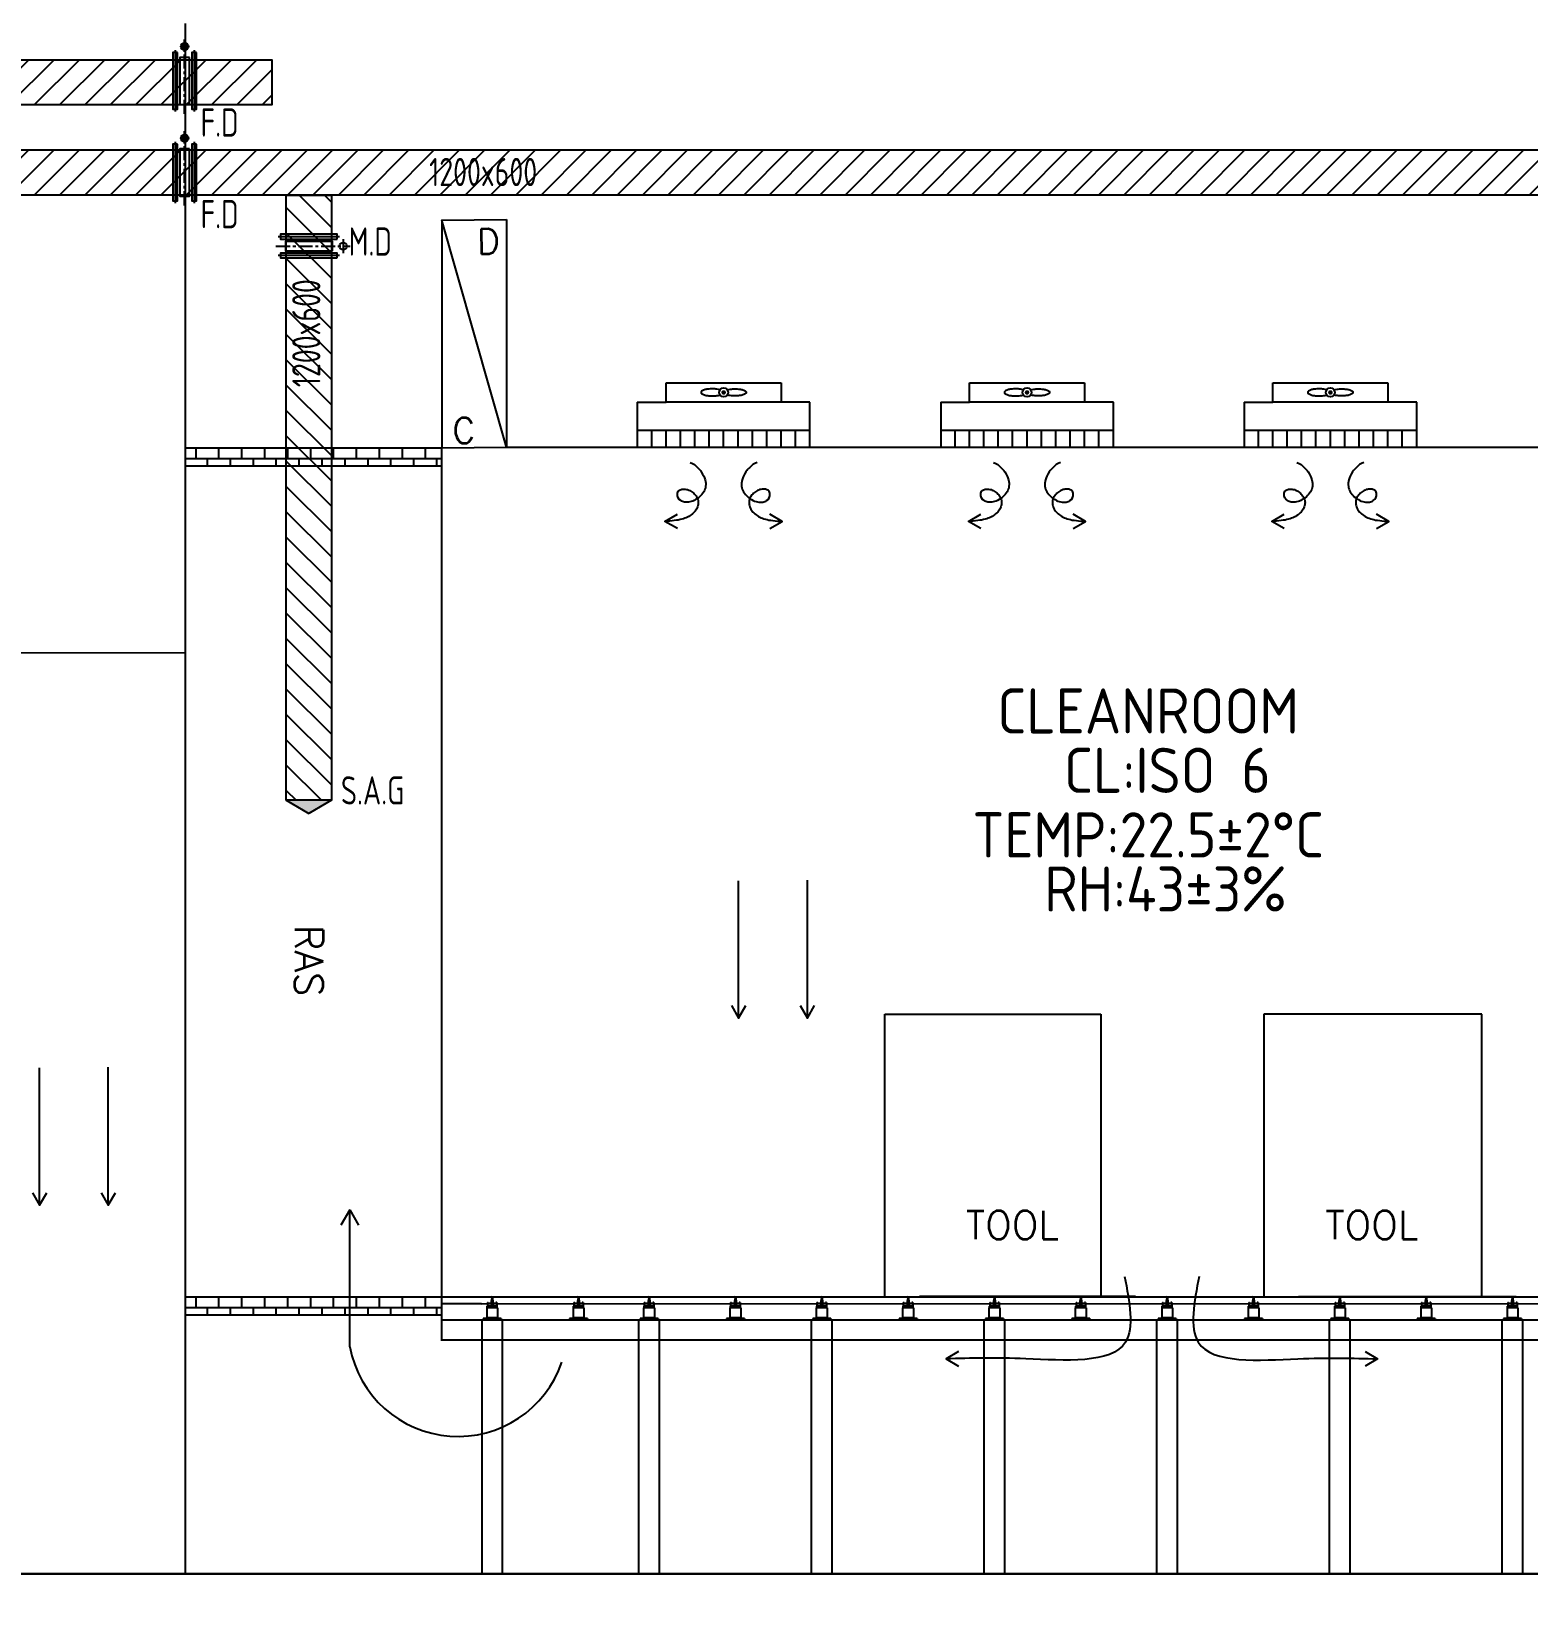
# Model space of a CAD drawing. Header units: millimetres. Extents: x 108 to 3316, y 96 to 2090.
# Drawn here: x 1094.9 to 1227.5, y 315.7 to 455.2 of the extents above; entities that cross this region are included whole.
import ezdxf
from ezdxf.enums import TextEntityAlignment as Align

# ---------------------------------------------------------------- set-up
doc = ezdxf.new("R2010")
doc.units = ezdxf.units.MM
doc.linetypes.add('CENTER', pattern=[2, 1.25, -0.25, 0.25, -0.25])
for name, color, linetype in [('A-DETL-01', 1, 'Continuous'), ('M-CEQPM-MAU', 22, 'Continuous'), ('M-CMDUCT-LINE', 15, 'Continuous'), ('M-EQPM-TXT', 4, 'Continuous'), ('M-FM-LINE3', 3, 'Continuous'), ('M-HVAC-CMDUCT', 150, 'Continuous'), ('U-EX-TXT', 4, 'Continuous')]:
    doc.layers.add(name, color=color, linetype=linetype)
doc.styles.add('AA-TXT', font='isocp.shx', dxfattribs={"bigfont": 'chineset.shx'})
doc.styles.add('STDTEXT', font='simplex.shx', dxfattribs={"bigfont": 'china.shx'})

msp = doc.modelspace()

# ---------------------------------------------------------------- hatches: boundary and pattern name
at = {"layer": 'M-CEQPM-MAU'}
h = msp.add_hatch(dxfattribs=at)
h.set_pattern_fill('AR-B88', color=252, scale=0.01)
h.set_pattern_definition([(360, (-39781.4396, -84327.1635), (1e-15, 2.032), []), (90, (-39781.4396, -84327.1635), (-1.016, 2.032), [2.032, -2.032])])
h.paths.add_polyline_path([(1131.29, 418.35), (1108.54, 418.35), (1108.54, 416.75), (1131.29, 416.75)])
h = msp.add_hatch(dxfattribs=at)
h.set_pattern_fill('AR-B88', color=252, scale=0.01)
h.set_pattern_definition([(360, (-39781.4396, -84402.3913), (1e-15, 2.032), []), (90, (-39781.4396, -84402.3913), (-1.016, 2.032), [2.032, -2.032])])
h.paths.add_polyline_path([(1131.29, 343.12), (1108.54, 343.12), (1108.54, 341.52), (1131.29, 341.52)])
at = {"layer": 'M-CMDUCT-LINE'}
h = msp.add_hatch(dxfattribs=at)
h.set_pattern_fill('ANSI31', color=256, scale=0.5, style=0)
h.set_pattern_definition([(45, (1845.444, 276.274), (-1.122532, 1.122532), [])])
h.paths.add_polyline_path([(954.05, 452.73), (1116.24, 452.73), (1116.24, 448.73), (954.05, 448.73)])
h = msp.add_hatch(dxfattribs=at)
h.set_pattern_fill('ANSI31', color=256, scale=0.5, style=0)
h.set_pattern_definition([(45, (1845.444, 268.2837), (-1.122532, 1.122532), [])])
h.paths.add_polyline_path([(954.05, 444.74), (1278.43, 444.74), (1278.43, 440.74), (954.05, 440.74)])
h = msp.add_hatch(dxfattribs=at)
h.set_pattern_fill('ANSI31', color=256, scale=0.5, angle=-90, style=0)
h.set_pattern_definition([(315, (945.0578, -411.677), (1.122532, 1.122532), [])])
h.paths.add_polyline_path([(1121.51, 440.74), (1121.51, 387.11), (1117.51, 387.11), (1117.51, 440.74)])
at = {"layer": 'M-FM-LINE3', "linetype": 'Continuous'}
h = msp.add_hatch(color=256, dxfattribs=at)
edge = h.paths.add_edge_path()
edge.add_arc((1108.5, 453.9), 0.333, 0, 360)
h = msp.add_hatch(color=256, dxfattribs=at)
edge = h.paths.add_edge_path()
edge.add_arc((1108.5, 445.78), 0.333, 0, 360)
at = {"layer": 'M-HVAC-CMDUCT'}
msp.add_hatch(color=256, dxfattribs=at).paths.add_polyline_path([(1121.51, 387.11), (1117.51, 387.11), (1119.51, 385.95)])

# ---------------------------------------------------------------- linework, layer by layer
at = {"color": 252}
for points in [[(1108.54, 418.35), (1131.29, 418.35)], [(1108.54, 416.75), (1131.29, 416.75)], [(1108.54, 343.12), (1131.29, 343.12)], [(1108.54, 341.52), (1131.29, 341.52)]]:
    msp.add_lwpolyline(points, dxfattribs=at)
at = {"layer": 'A-DETL-01', "color": 252, "linetype": 'Continuous'}
msp.add_line((1108.54, 455.94), (1108.54, 318.58), dxfattribs=at)
at = {"layer": 'A-DETL-01', "color": 252}
msp.add_lwpolyline([(995.18, 318.58), (1283.14, 318.58), (1283.14, 112.18), (995.18, 112.18)], close=True, dxfattribs=at)
at = {"layer": 'M-CEQPM-MAU', "color": 252}
for p, q in [((1131.29, 438.52), (1131.29, 418.35)), ((1131.29, 418.35), (1137.03, 418.4)), ((1170.55, 343.16), (1170.55, 368.16)), ((1170.55, 368.16), (1189.69, 368.16)), ((1189.69, 368.16), (1189.69, 343.16)), ((1223.43, 368.16), (1204.12, 368.16)), ((1204.12, 368.16), (1204.12, 343.16)), ((1223.43, 343.16), (1223.43, 368.16)), ((1192.75, 343.16), (1173.61, 343.16)), ((1207.18, 343.16), (1226.49, 343.16))]:
    msp.add_line(p, q, dxfattribs=at)
at = {"layer": 'M-CEQPM-MAU', "color": 252, "ltscale": 0.1}
for p, q in [((1151.16, 422.4), (1151.16, 424.1)), ((1151.16, 424.1), (1161.36, 424.1)), ((1161.36, 424.1), (1161.36, 422.4)), ((1178.04, 422.4), (1178.04, 424.1)), ((1178.04, 424.1), (1188.24, 424.1)), ((1188.24, 424.1), (1188.24, 422.4)), ((1204.92, 422.4), (1204.92, 424.1)), ((1204.92, 424.1), (1215.12, 424.1)), ((1215.12, 424.1), (1215.12, 422.4)), ((1148.61, 422.4), (1151.16, 422.4)), ((1148.61, 422.4), (1148.61, 418.4)), ((1161.36, 422.4), (1151.16, 422.4)), ((1163.91, 422.4), (1161.36, 422.4)), ((1163.91, 418.4), (1163.91, 422.4)), ((1175.49, 422.4), (1178.04, 422.4)), ((1175.49, 422.4), (1175.49, 418.4)), ((1188.24, 422.4), (1178.04, 422.4)), ((1190.79, 422.4), (1188.24, 422.4)), ((1190.79, 418.4), (1190.79, 422.4)), ((1202.37, 422.4), (1204.92, 422.4)), ((1202.37, 422.4), (1202.37, 418.4)), ((1215.12, 422.4), (1204.92, 422.4)), ((1217.67, 422.4), (1215.12, 422.4)), ((1217.67, 418.4), (1217.67, 422.4)), ((1148.61, 419.9), (1163.91, 419.9)), ((1149.89, 418.4), (1149.89, 419.9)), ((1151.16, 418.4), (1151.16, 419.9)), ((1152.44, 418.4), (1152.44, 419.9)), ((1153.71, 418.4), (1153.71, 419.9)), ((1154.99, 418.4), (1154.99, 419.9)), ((1156.26, 418.4), (1156.26, 419.9)), ((1157.54, 418.4), (1157.54, 419.9)), ((1158.81, 418.4), (1158.81, 419.9)), ((1160.09, 418.4), (1160.09, 419.9)), ((1161.36, 418.4), (1161.36, 419.9)), ((1162.64, 418.4), (1162.64, 419.9)), ((1175.49, 419.9), (1190.79, 419.9)), ((1176.76, 418.4), (1176.76, 419.9)), ((1178.04, 418.4), (1178.04, 419.9)), ((1179.31, 418.4), (1179.31, 419.9)), ((1180.59, 418.4), (1180.59, 419.9)), ((1181.86, 418.4), (1181.86, 419.9)), ((1183.14, 418.4), (1183.14, 419.9)), ((1184.41, 418.4), (1184.41, 419.9)), ((1185.69, 418.4), (1185.69, 419.9)), ((1186.96, 418.4), (1186.96, 419.9)), ((1188.24, 418.4), (1188.24, 419.9)), ((1189.51, 418.4), (1189.51, 419.9)), ((1202.37, 419.9), (1217.67, 419.9)), ((1203.64, 418.4), (1203.64, 419.9)), ((1204.92, 418.4), (1204.92, 419.9)), ((1206.19, 418.4), (1206.19, 419.9)), ((1207.47, 418.4), (1207.47, 419.9)), ((1208.74, 418.4), (1208.74, 419.9)), ((1210.02, 418.4), (1210.02, 419.9)), ((1211.29, 418.4), (1211.29, 419.9)), ((1212.57, 418.4), (1212.57, 419.9)), ((1213.84, 418.4), (1213.84, 419.9)), ((1215.12, 418.4), (1215.12, 419.9)), ((1216.39, 418.4), (1216.39, 419.9)), ((1131.29, 339.23), (1131.29, 418.35)), ((1137.03, 418.4), (1260.39, 418.4)), ((1148.61, 418.4), (1163.91, 418.4)), ((1175.49, 418.4), (1190.79, 418.4)), ((1202.37, 418.4), (1217.67, 418.4)), ((1131.29, 343.12), (1134.81, 343.12)), ((1134.81, 342.49), (1131.29, 342.49)), ((1134.81, 343.11), (1240.51, 343.12)), ((1240.51, 342.49), (1134.81, 342.47)), ((1135.27, 342.14), (1135.27, 341.3)), ((1136.23, 342.14), (1135.27, 342.14)), ((1136.19, 342.28), (1135.3, 342.28)), ((1135.3, 342.14), (1135.3, 342.28)), ((1135.33, 342.61), (1135.41, 342.61)), ((1135.33, 342.61), (1135.33, 342.28)), ((1135.41, 342.61), (1135.41, 342.54)), ((1135.69, 342.54), (1135.41, 342.54)), ((1135.75, 343.18), (1135.64, 342.54)), ((1135.7, 342.61), (1135.68, 342.28)), ((1135.79, 342.61), (1135.7, 342.61)), ((1135.75, 343.18), (1135.85, 342.54)), ((1135.79, 342.61), (1135.81, 342.28)), ((1136.08, 342.54), (1135.8, 342.54)), ((1136.08, 342.61), (1136.08, 342.54)), ((1136.16, 342.61), (1136.08, 342.61)), ((1136.16, 342.61), (1136.16, 342.28)), ((1136.19, 342.14), (1136.19, 342.28)), ((1136.23, 342.14), (1136.23, 341.3)), ((1142.92, 342.14), (1142.92, 341.3)), ((1143.88, 342.14), (1142.92, 342.14)), ((1143.84, 342.28), (1142.95, 342.28)), ((1142.95, 342.14), (1142.95, 342.28)), ((1142.98, 342.61), (1143.06, 342.61)), ((1142.98, 342.61), (1142.98, 342.28)), ((1143.06, 342.61), (1143.06, 342.54)), ((1143.34, 342.54), (1143.06, 342.54)), ((1143.4, 343.18), (1143.29, 342.54)), ((1143.35, 342.61), (1143.33, 342.28)), ((1143.44, 342.61), (1143.35, 342.61)), ((1143.4, 343.18), (1143.5, 342.54)), ((1143.44, 342.61), (1143.46, 342.28)), ((1143.73, 342.54), (1143.45, 342.54)), ((1143.73, 342.61), (1143.73, 342.54)), ((1143.81, 342.61), (1143.73, 342.61)), ((1143.81, 342.61), (1143.81, 342.28)), ((1143.84, 342.14), (1143.84, 342.28)), ((1143.88, 342.14), (1143.88, 341.3)), ((1149.17, 342.14), (1149.17, 341.3)), ((1150.13, 342.14), (1149.17, 342.14)), ((1150.09, 342.28), (1149.21, 342.28)), ((1149.21, 342.14), (1149.21, 342.28)), ((1149.23, 342.61), (1149.31, 342.61)), ((1149.23, 342.61), (1149.23, 342.28)), ((1149.31, 342.61), (1149.31, 342.54)), ((1149.59, 342.54), (1149.31, 342.54)), ((1149.65, 343.18), (1149.54, 342.54)), ((1149.6, 342.61), (1149.58, 342.28)), ((1149.69, 342.61), (1149.6, 342.61)), ((1149.65, 343.18), (1149.75, 342.54)), ((1149.69, 342.61), (1149.71, 342.28)), ((1149.98, 342.54), (1149.7, 342.54)), ((1149.98, 342.61), (1149.98, 342.54)), ((1150.06, 342.61), (1149.98, 342.61)), ((1150.06, 342.61), (1150.06, 342.28)), ((1150.09, 342.14), (1150.09, 342.28)), ((1150.13, 342.14), (1150.13, 341.3)), ((1156.82, 342.14), (1156.82, 341.3)), ((1157.78, 342.14), (1156.82, 342.14)), ((1157.74, 342.28), (1156.86, 342.28)), ((1156.86, 342.14), (1156.86, 342.28)), ((1156.88, 342.61), (1156.96, 342.61)), ((1156.88, 342.61), (1156.88, 342.28)), ((1156.96, 342.61), (1156.96, 342.54)), ((1157.24, 342.54), (1156.96, 342.54)), ((1157.3, 343.18), (1157.19, 342.54)), ((1157.25, 342.61), (1157.23, 342.28)), ((1157.34, 342.61), (1157.25, 342.61)), ((1157.3, 343.18), (1157.4, 342.54)), ((1157.34, 342.61), (1157.36, 342.28)), ((1157.63, 342.54), (1157.35, 342.54)), ((1157.63, 342.61), (1157.63, 342.54)), ((1157.71, 342.61), (1157.63, 342.61)), ((1157.71, 342.61), (1157.71, 342.28)), ((1157.74, 342.14), (1157.74, 342.28)), ((1157.78, 342.14), (1157.78, 341.3)), ((1164.47, 342.14), (1164.47, 341.3)), ((1165.43, 342.14), (1164.47, 342.14)), ((1165.39, 342.28), (1164.51, 342.28)), ((1164.51, 342.14), (1164.51, 342.28)), ((1164.53, 342.61), (1164.61, 342.61)), ((1164.53, 342.61), (1164.53, 342.28)), ((1164.61, 342.61), (1164.61, 342.54)), ((1164.89, 342.54), (1164.61, 342.54)), ((1164.95, 343.18), (1164.84, 342.54)), ((1164.9, 342.61), (1164.88, 342.28)), ((1164.99, 342.61), (1164.9, 342.61)), ((1164.95, 343.18), (1165.05, 342.54)), ((1164.99, 342.61), (1165.01, 342.28)), ((1165.28, 342.54), (1165, 342.54)), ((1165.28, 342.61), (1165.28, 342.54)), ((1165.36, 342.61), (1165.28, 342.61)), ((1165.36, 342.61), (1165.36, 342.28)), ((1165.39, 342.14), (1165.39, 342.28)), ((1165.43, 342.14), (1165.43, 341.3)), ((1172.12, 342.14), (1172.12, 341.3)), ((1173.08, 342.14), (1172.12, 342.14)), ((1173.04, 342.28), (1172.16, 342.28)), ((1172.16, 342.14), (1172.16, 342.28)), ((1172.18, 342.61), (1172.26, 342.61)), ((1172.18, 342.61), (1172.18, 342.28)), ((1172.26, 342.61), (1172.26, 342.54)), ((1172.54, 342.54), (1172.26, 342.54)), ((1172.6, 343.18), (1172.49, 342.54)), ((1172.55, 342.61), (1172.53, 342.28)), ((1172.64, 342.61), (1172.55, 342.61)), ((1172.6, 343.18), (1172.7, 342.54)), ((1172.64, 342.61), (1172.66, 342.28)), ((1172.93, 342.54), (1172.65, 342.54)), ((1172.93, 342.61), (1172.93, 342.54)), ((1173.01, 342.61), (1172.93, 342.61)), ((1173.01, 342.61), (1173.01, 342.28)), ((1173.04, 342.14), (1173.04, 342.28)), ((1173.08, 342.14), (1173.08, 341.3)), ((1179.77, 342.14), (1179.77, 341.3)), ((1180.73, 342.14), (1179.77, 342.14)), ((1180.69, 342.28), (1179.81, 342.28)), ((1179.81, 342.14), (1179.81, 342.28)), ((1179.83, 342.61), (1179.91, 342.61)), ((1179.83, 342.61), (1179.83, 342.28)), ((1179.91, 342.61), (1179.91, 342.54)), ((1180.19, 342.54), (1179.91, 342.54)), ((1180.25, 343.18), (1180.14, 342.54)), ((1180.2, 342.61), (1180.18, 342.28)), ((1180.29, 342.61), (1180.2, 342.61)), ((1180.25, 343.18), (1180.35, 342.54)), ((1180.29, 342.61), (1180.31, 342.28)), ((1180.58, 342.54), (1180.3, 342.54)), ((1180.58, 342.61), (1180.58, 342.54)), ((1180.66, 342.61), (1180.58, 342.61)), ((1180.66, 342.61), (1180.66, 342.28)), ((1180.69, 342.14), (1180.69, 342.28)), ((1180.73, 342.14), (1180.73, 341.3)), ((1187.42, 342.14), (1187.42, 341.3)), ((1188.38, 342.14), (1187.42, 342.14)), ((1188.34, 342.28), (1187.46, 342.28)), ((1187.46, 342.14), (1187.46, 342.28)), ((1187.48, 342.61), (1187.56, 342.61)), ((1187.48, 342.61), (1187.48, 342.28)), ((1187.56, 342.61), (1187.56, 342.54)), ((1187.84, 342.54), (1187.56, 342.54)), ((1187.9, 343.18), (1187.79, 342.54)), ((1187.85, 342.61), (1187.83, 342.28)), ((1187.94, 342.61), (1187.85, 342.61)), ((1187.9, 343.18), (1188, 342.54)), ((1187.94, 342.61), (1187.96, 342.28)), ((1188.23, 342.54), (1187.95, 342.54)), ((1188.23, 342.61), (1188.23, 342.54)), ((1188.31, 342.61), (1188.23, 342.61)), ((1188.31, 342.61), (1188.31, 342.28)), ((1188.34, 342.14), (1188.34, 342.28)), ((1188.38, 342.14), (1188.38, 341.3)), ((1195.07, 342.14), (1195.07, 341.3)), ((1196.03, 342.14), (1195.07, 342.14)), ((1195.99, 342.28), (1195.11, 342.28)), ((1195.11, 342.14), (1195.11, 342.28)), ((1195.13, 342.61), (1195.21, 342.61)), ((1195.13, 342.61), (1195.13, 342.28)), ((1195.21, 342.61), (1195.21, 342.54)), ((1195.49, 342.54), (1195.21, 342.54)), ((1195.55, 343.18), (1195.44, 342.54)), ((1195.5, 342.61), (1195.48, 342.28)), ((1195.59, 342.61), (1195.5, 342.61)), ((1195.55, 343.18), (1195.65, 342.54)), ((1195.59, 342.61), (1195.61, 342.28)), ((1195.88, 342.54), (1195.6, 342.54)), ((1195.88, 342.61), (1195.88, 342.54)), ((1195.96, 342.61), (1195.88, 342.61)), ((1195.96, 342.61), (1195.96, 342.28)), ((1195.99, 342.14), (1195.99, 342.28)), ((1196.03, 342.14), (1196.03, 341.3)), ((1202.72, 342.14), (1202.72, 341.3)), ((1203.68, 342.14), (1202.72, 342.14)), ((1203.64, 342.28), (1202.76, 342.28)), ((1202.76, 342.14), (1202.76, 342.28)), ((1202.78, 342.61), (1202.86, 342.61)), ((1202.78, 342.61), (1202.78, 342.28)), ((1202.86, 342.61), (1202.86, 342.54)), ((1203.14, 342.54), (1202.86, 342.54)), ((1203.2, 343.18), (1203.09, 342.54)), ((1203.15, 342.61), (1203.13, 342.28)), ((1203.24, 342.61), (1203.15, 342.61)), ((1203.2, 343.18), (1203.3, 342.54)), ((1203.24, 342.61), (1203.26, 342.28)), ((1203.53, 342.54), (1203.25, 342.54)), ((1203.53, 342.61), (1203.53, 342.54)), ((1203.61, 342.61), (1203.53, 342.61)), ((1203.61, 342.61), (1203.61, 342.28)), ((1203.64, 342.14), (1203.64, 342.28)), ((1203.68, 342.14), (1203.68, 341.3)), ((1210.37, 342.14), (1210.37, 341.3)), ((1211.33, 342.14), (1210.37, 342.14)), ((1211.29, 342.28), (1210.41, 342.28)), ((1210.41, 342.14), (1210.41, 342.28)), ((1210.43, 342.61), (1210.51, 342.61)), ((1210.43, 342.61), (1210.43, 342.28)), ((1210.51, 342.61), (1210.51, 342.54)), ((1210.79, 342.54), (1210.51, 342.54)), ((1210.85, 343.18), (1210.74, 342.54)), ((1210.8, 342.61), (1210.78, 342.28)), ((1210.89, 342.61), (1210.8, 342.61)), ((1210.85, 343.18), (1210.95, 342.54)), ((1210.89, 342.61), (1210.91, 342.28)), ((1211.18, 342.54), (1210.9, 342.54)), ((1211.18, 342.61), (1211.18, 342.54)), ((1211.26, 342.61), (1211.18, 342.61)), ((1211.26, 342.61), (1211.26, 342.28)), ((1211.29, 342.14), (1211.29, 342.28)), ((1211.33, 342.14), (1211.33, 341.3)), ((1218.02, 342.14), (1218.02, 341.3)), ((1218.98, 342.14), (1218.02, 342.14)), ((1218.94, 342.28), (1218.06, 342.28)), ((1218.06, 342.14), (1218.06, 342.28)), ((1218.08, 342.61), (1218.16, 342.61)), ((1218.08, 342.61), (1218.08, 342.28)), ((1218.16, 342.61), (1218.16, 342.54)), ((1218.44, 342.54), (1218.16, 342.54)), ((1218.5, 343.18), (1218.39, 342.54)), ((1218.45, 342.61), (1218.43, 342.28)), ((1218.54, 342.61), (1218.45, 342.61)), ((1218.5, 343.18), (1218.6, 342.54)), ((1218.54, 342.61), (1218.56, 342.28)), ((1218.83, 342.54), (1218.55, 342.54)), ((1218.83, 342.61), (1218.83, 342.54)), ((1218.91, 342.61), (1218.83, 342.61)), ((1218.91, 342.61), (1218.91, 342.28)), ((1218.94, 342.14), (1218.94, 342.28)), ((1218.98, 342.14), (1218.98, 341.3)), ((1225.67, 342.14), (1225.67, 341.3)), ((1226.63, 342.14), (1225.67, 342.14)), ((1226.59, 342.28), (1225.71, 342.28)), ((1225.71, 342.14), (1225.71, 342.28)), ((1225.73, 342.61), (1225.81, 342.61)), ((1225.73, 342.61), (1225.73, 342.28)), ((1225.81, 342.61), (1225.81, 342.54)), ((1226.09, 342.54), (1225.81, 342.54)), ((1226.15, 343.18), (1226.04, 342.54)), ((1226.1, 342.61), (1226.08, 342.28)), ((1226.19, 342.61), (1226.1, 342.61)), ((1226.15, 343.18), (1226.25, 342.54)), ((1226.19, 342.61), (1226.21, 342.28)), ((1226.48, 342.54), (1226.2, 342.54)), ((1226.48, 342.61), (1226.48, 342.54)), ((1226.56, 342.61), (1226.48, 342.61)), ((1226.56, 342.61), (1226.56, 342.28)), ((1226.59, 342.14), (1226.59, 342.28)), ((1226.63, 342.14), (1226.63, 341.3)), ((1136.55, 341.21), (1134.95, 341.21)), ((1134.95, 341.21), (1134.95, 341.08)), ((1136.55, 341.08), (1134.95, 341.08)), ((1135.27, 341.3), (1136.23, 341.3)), ((1135.32, 341.3), (1135.32, 341.22)), ((1136.17, 341.3), (1136.17, 341.21)), ((1136.55, 341.21), (1136.55, 341.08)), ((1144.2, 341.21), (1142.6, 341.21)), ((1142.6, 341.21), (1142.6, 341.08)), ((1144.2, 341.08), (1142.6, 341.08)), ((1142.92, 341.3), (1143.88, 341.3)), ((1142.97, 341.3), (1142.97, 341.22)), ((1143.82, 341.3), (1143.82, 341.21)), ((1144.2, 341.21), (1144.2, 341.08)), ((1150.45, 341.21), (1148.85, 341.21)), ((1148.85, 341.21), (1148.85, 341.08)), ((1150.45, 341.08), (1148.85, 341.08)), ((1149.17, 341.3), (1150.13, 341.3)), ((1149.22, 341.3), (1149.22, 341.22)), ((1150.07, 341.3), (1150.07, 341.21)), ((1150.45, 341.21), (1150.45, 341.08)), ((1158.1, 341.21), (1156.5, 341.21)), ((1156.5, 341.21), (1156.5, 341.08)), ((1158.1, 341.08), (1156.5, 341.08)), ((1156.82, 341.3), (1157.78, 341.3)), ((1156.87, 341.3), (1156.87, 341.22)), ((1157.72, 341.3), (1157.72, 341.21)), ((1158.1, 341.21), (1158.1, 341.08)), ((1165.75, 341.21), (1164.15, 341.21)), ((1164.15, 341.21), (1164.15, 341.08)), ((1165.75, 341.08), (1164.15, 341.08)), ((1164.47, 341.3), (1165.43, 341.3)), ((1164.52, 341.3), (1164.52, 341.22)), ((1165.37, 341.3), (1165.37, 341.21)), ((1165.75, 341.21), (1165.75, 341.08)), ((1173.4, 341.21), (1171.8, 341.21)), ((1171.8, 341.21), (1171.8, 341.08)), ((1173.4, 341.08), (1171.8, 341.08)), ((1172.12, 341.3), (1173.08, 341.3)), ((1172.17, 341.3), (1172.17, 341.22)), ((1173.02, 341.3), (1173.02, 341.21)), ((1173.4, 341.21), (1173.4, 341.08)), ((1181.05, 341.21), (1179.45, 341.21)), ((1179.45, 341.21), (1179.45, 341.08)), ((1181.05, 341.08), (1179.45, 341.08)), ((1179.77, 341.3), (1180.73, 341.3)), ((1179.82, 341.3), (1179.82, 341.22)), ((1180.67, 341.3), (1180.67, 341.21)), ((1181.05, 341.21), (1181.05, 341.08)), ((1188.7, 341.21), (1187.1, 341.21)), ((1187.1, 341.21), (1187.1, 341.08)), ((1188.7, 341.08), (1187.1, 341.08)), ((1187.42, 341.3), (1188.38, 341.3)), ((1187.47, 341.3), (1187.47, 341.22)), ((1188.32, 341.3), (1188.32, 341.21)), ((1188.7, 341.21), (1188.7, 341.08)), ((1196.35, 341.21), (1194.75, 341.21)), ((1194.75, 341.21), (1194.75, 341.08)), ((1196.35, 341.08), (1194.75, 341.08)), ((1195.07, 341.3), (1196.03, 341.3)), ((1195.12, 341.3), (1195.12, 341.22)), ((1195.97, 341.3), (1195.97, 341.21)), ((1196.35, 341.21), (1196.35, 341.08)), ((1204, 341.21), (1202.4, 341.21)), ((1202.4, 341.21), (1202.4, 341.08)), ((1204, 341.08), (1202.4, 341.08)), ((1202.72, 341.3), (1203.68, 341.3)), ((1202.77, 341.3), (1202.77, 341.22)), ((1203.62, 341.3), (1203.62, 341.21)), ((1204, 341.21), (1204, 341.08)), ((1211.65, 341.21), (1210.05, 341.21)), ((1210.05, 341.21), (1210.05, 341.08)), ((1211.65, 341.08), (1210.05, 341.08)), ((1210.37, 341.3), (1211.33, 341.3)), ((1210.42, 341.3), (1210.42, 341.22)), ((1211.27, 341.3), (1211.27, 341.21)), ((1211.65, 341.21), (1211.65, 341.08)), ((1219.3, 341.21), (1217.7, 341.21)), ((1217.7, 341.21), (1217.7, 341.08)), ((1219.3, 341.08), (1217.7, 341.08)), ((1218.02, 341.3), (1218.98, 341.3)), ((1218.07, 341.3), (1218.07, 341.22)), ((1218.92, 341.3), (1218.92, 341.21)), ((1219.3, 341.21), (1219.3, 341.08)), ((1226.95, 341.21), (1225.35, 341.21)), ((1225.35, 341.21), (1225.35, 341.08)), ((1226.95, 341.08), (1225.35, 341.08)), ((1225.67, 341.3), (1226.63, 341.3)), ((1225.72, 341.3), (1225.72, 341.22)), ((1226.57, 341.3), (1226.57, 341.21)), ((1226.95, 341.21), (1226.95, 341.08))]:
    msp.add_line(p, q, dxfattribs=at)
at = {"layer": 'M-CEQPM-MAU', "color": 252}
msp.add_lwpolyline([(1137.03, 438.57), (1137.03, 418.4), (1131.29, 438.52)], close=True, dxfattribs=at)
at = {"layer": 'M-CEQPM-MAU', "color": 252, "ltscale": 0.1}
for points in [[(1155.94, 423.49, 0.03966), (1155.67, 423.54, 0.032614), (1155.26, 423.57, 0.032614), (1154.85, 423.54, 0.044087), (1154.55, 423.48, 0.086721), (1154.31, 423.35, 0.233651), (1154.26, 423.25, 0.233651), (1154.31, 423.16, 0.086721), (1154.55, 423.03, 0.044087), (1154.85, 422.97, 0.032614), (1155.26, 422.94, 0.032614), (1155.67, 422.97, 0.03966), (1155.94, 423.02)], [(1156.59, 423.49, -0.03966), (1156.85, 423.54, -0.032614), (1157.26, 423.57, -0.032614), (1157.67, 423.54, -0.044087), (1157.97, 423.48, -0.086721), (1158.21, 423.35, -0.233651), (1158.26, 423.25, -0.233651), (1158.21, 423.16, -0.086721), (1157.97, 423.03, -0.044087), (1157.67, 422.97, -0.032614), (1157.26, 422.94, -0.032614), (1156.85, 422.97, -0.03966), (1156.59, 423.02)], [(1182.81, 423.49, 0.03966), (1182.55, 423.54, 0.032614), (1182.14, 423.57, 0.032614), (1181.73, 423.54, 0.044087), (1181.43, 423.48, 0.086721), (1181.19, 423.35, 0.233651), (1181.14, 423.25, 0.233651), (1181.19, 423.16, 0.086721), (1181.43, 423.03, 0.044087), (1181.73, 422.97, 0.032614), (1182.14, 422.94, 0.032614), (1182.55, 422.97, 0.03966), (1182.81, 423.02)], [(1183.46, 423.49, -0.03966), (1183.73, 423.54, -0.032614), (1184.14, 423.57, -0.032614), (1184.55, 423.54, -0.044087), (1184.85, 423.48, -0.086721), (1185.09, 423.35, -0.233651), (1185.14, 423.25, -0.233651), (1185.09, 423.16, -0.086721), (1184.85, 423.03, -0.044087), (1184.55, 422.97, -0.032614), (1184.14, 422.94, -0.032614), (1183.73, 422.97, -0.03966), (1183.46, 423.02)], [(1209.69, 423.49, 0.03966), (1209.43, 423.54, 0.032614), (1209.02, 423.57, 0.032614), (1208.61, 423.54, 0.044087), (1208.31, 423.48, 0.086721), (1208.07, 423.35, 0.233651), (1208.02, 423.25, 0.233651), (1208.07, 423.16, 0.086721), (1208.31, 423.03, 0.044087), (1208.61, 422.97, 0.032614), (1209.02, 422.94, 0.032614), (1209.43, 422.97, 0.03966), (1209.69, 423.02)], [(1210.34, 423.49, -0.03966), (1210.61, 423.54, -0.032614), (1211.02, 423.57, -0.032614), (1211.43, 423.54, -0.044087), (1211.73, 423.48, -0.086721), (1211.97, 423.35, -0.233651), (1212.02, 423.25, -0.233651), (1211.97, 423.16, -0.086721), (1211.73, 423.03, -0.044087), (1211.43, 422.97, -0.032614), (1211.02, 422.94, -0.032614), (1210.61, 422.97, -0.03966), (1210.34, 423.02)]]:
    msp.add_lwpolyline(points, format="xyb", dxfattribs=at)
at = {"layer": 'M-CEQPM-MAU', "color": 252, "ltscale": 0.1, "const_width": 0.2}
for points in [[(1156.36, 423.25, -1), (1156.16, 423.25, -1)], [(1183.24, 423.25, -1), (1183.04, 423.25, -1)], [(1210.12, 423.25, -1), (1209.92, 423.25, -1)]]:
    msp.add_lwpolyline(points, format="xyb", close=True, dxfattribs=at)
at = {"layer": 'M-CEQPM-MAU', "color": 252, "ltscale": 0.1}
for points in [[(1131.29, 341.08), (1134.81, 341.08)], [(1240.51, 339.28), (1131.29, 339.28), (1131.29, 341.08), (1240.51, 341.08)]]:
    msp.add_lwpolyline(points, dxfattribs=at)
for points in [[(1134.85, 318.58), (1134.85, 341.08), (1136.65, 341.08), (1136.65, 318.58)], [(1148.75, 318.58), (1148.75, 341.08), (1150.55, 341.08), (1150.55, 318.58)], [(1164.05, 318.58), (1164.05, 341.08), (1165.85, 341.08), (1165.85, 318.58)], [(1179.35, 318.58), (1179.35, 341.08), (1181.15, 341.08), (1181.15, 318.58)], [(1194.65, 318.58), (1194.65, 341.08), (1196.45, 341.08), (1196.45, 318.58)], [(1209.95, 318.58), (1209.95, 341.08), (1211.75, 341.08), (1211.75, 318.58)], [(1225.25, 318.58), (1225.25, 341.08), (1227.05, 341.08), (1227.05, 318.58)]]:
    msp.add_lwpolyline(points, close=True, dxfattribs=at)
for centre in [(1156.26, 423.25), (1183.14, 423.25), (1210.02, 423.25)]:
    msp.add_circle(centre, 0.4, dxfattribs=at)
at = {"layer": 'M-FM-LINE3'}
for p, q in [((1107.67, 453.57), (1107.67, 448.15)), ((1109.34, 453.57), (1109.34, 448.15)), ((1107.67, 445.44), (1107.67, 440.03)), ((1109.34, 445.44), (1109.34, 440.03)), ((1122.22, 437.05), (1116.8, 437.05)), ((1122.22, 435.38), (1116.8, 435.38))]:
    msp.add_line(p, q, dxfattribs=at)
at = {"layer": 'M-FM-LINE3', "linetype": 'CENTER'}
for p, q in [((1108.5, 447.94), (1108.5, 454.52)), ((1108.5, 439.82), (1108.5, 446.4)), ((1122.55, 436.84), (1122.55, 435.59)), ((1116.59, 436.21), (1123.18, 436.21))]:
    msp.add_line(p, q, dxfattribs=at)
at = {"layer": 'M-FM-LINE3'}
for points in [[(1107.88, 453.36), (1107.46, 453.36), (1107.46, 448.36), (1107.88, 448.36)], [(1108.92, 452.94), (1108.09, 452.94), (1108.09, 448.77), (1108.92, 448.77)], [(1109.55, 453.36), (1109.13, 453.36), (1109.13, 448.36), (1109.55, 448.36)], [(1107.88, 445.24), (1107.46, 445.24), (1107.46, 440.24), (1107.88, 440.24)], [(1109.55, 445.24), (1109.13, 445.24), (1109.13, 440.24), (1109.55, 440.24)], [(1108.92, 444.82), (1108.09, 444.82), (1108.09, 440.65), (1108.92, 440.65)], [(1122.01, 436.84), (1122.01, 437.26), (1117.01, 437.26), (1117.01, 436.84)], [(1122.01, 435.17), (1122.01, 435.59), (1117.01, 435.59), (1117.01, 435.17)], [(1121.59, 435.8), (1121.59, 436.63), (1117.43, 436.63), (1117.43, 435.8)]]:
    msp.add_lwpolyline(points, close=True, dxfattribs=at)
for centre in [(1108.5, 453.9), (1108.5, 445.78), (1122.55, 436.21)]:
    msp.add_circle(centre, 0.333, dxfattribs=at)
at = {"layer": 'M-HVAC-CMDUCT'}
for p in [(1117.51, 387.11), (1121.51, 387.11)]:
    msp.add_line(p, (1119.51, 385.95), dxfattribs=at)
at = {"layer": 'M-HVAC-CMDUCT', "color": 252}
for p, q in [((1157.59, 367.82), (1157.59, 379.99)), ((1163.68, 367.82), (1163.68, 380.05)), ((1095.65, 351.23), (1095.65, 363.4)), ((1101.74, 351.23), (1101.74, 363.46))]:
    msp.add_line(p, q, dxfattribs=at)
at = {"layer": 'M-HVAC-CMDUCT'}
for points in [[(954.05, 452.73), (1116.24, 452.73), (1116.24, 448.73), (954.05, 448.73)], [(954.05, 444.74), (1278.43, 444.74), (1278.43, 440.74), (954.05, 440.74)], [(1121.51, 440.74), (1121.51, 387.11), (1117.51, 387.11), (1117.51, 440.74)]]:
    msp.add_lwpolyline(points, close=True, dxfattribs=at)
at = {"layer": 'M-HVAC-CMDUCT', "color": 252, "ltscale": 0.1}
for points in [[(1153.3, 417.03, -0.140241), (1153.97, 416.58, -0.038232), (1154.21, 416.32), (1154.28, 416.23), (1154.4, 416.02), (1154.5, 415.84), (1154.57, 415.67), (1154.62, 415.51), (1154.65, 415.35), (1154.67, 415.21), (1154.67, 415.07), (1154.66, 414.94), (1154.64, 414.81), (1154.6, 414.68), (1154.55, 414.56), (1154.49, 414.45), (1154.42, 414.33), (1154.33, 414.22), (1154.23, 414.11), (1154.13, 414.01), (1154.02, 413.92), (1153.9, 413.83), (1153.78, 413.75), (1153.65, 413.68), (1153.52, 413.63), (1153.39, 413.58), (1153.26, 413.55), (1153.14, 413.53), (1153.02, 413.52), (1152.9, 413.52), (1152.79, 413.53), (1152.69, 413.55), (1152.61, 413.58), (1152.53, 413.62), (1152.46, 413.67, -0.282011), (1152.16, 414.25, -0.222152), (1152.29, 414.56, -0.123311), (1152.56, 414.67), (1152.65, 414.68), (1152.76, 414.69), (1152.86, 414.68), (1152.97, 414.66), (1153.07, 414.64), (1153.17, 414.6), (1153.27, 414.56), (1153.36, 414.51), (1153.45, 414.45), (1153.53, 414.39), (1153.61, 414.32), (1153.68, 414.25), (1153.75, 414.18), (1153.81, 414.1), (1153.86, 414.03), (1153.9, 413.95), (1153.94, 413.87), (1153.97, 413.78), (1153.99, 413.69), (1154, 413.6), (1154.01, 413.51), (1154.01, 413.41), (1153.99, 413.31), (1153.97, 413.22), (1153.94, 413.12), (1153.91, 413.02), (1153.86, 412.92), (1153.8, 412.83), (1153.74, 412.74), (1153.66, 412.65), (1153.58, 412.57), (1153.49, 412.49), (1153.39, 412.41), (1153.28, 412.34), (1153.18, 412.27), (1153.06, 412.21), (1152.94, 412.15), (1152.82, 412.1), (1152.69, 412.06), (1152.55, 412.01), (1152.4, 411.98), (1152.24, 411.94), (1152.07, 411.92), (1151.89, 411.89), (1151.69, 411.87), (1151.48, 411.85), (1151.27, 411.84), (1151.06, 411.82)], [(1159.22, 417.03, 0.140241), (1158.54, 416.58, 0.038232), (1158.3, 416.32), (1158.24, 416.23), (1158.12, 416.02), (1158.02, 415.84), (1157.95, 415.67), (1157.9, 415.51), (1157.87, 415.35), (1157.85, 415.21), (1157.84, 415.07), (1157.85, 414.94), (1157.88, 414.81), (1157.91, 414.68), (1157.96, 414.56), (1158.03, 414.45), (1158.1, 414.33), (1158.19, 414.22), (1158.28, 414.11), (1158.39, 414.01), (1158.5, 413.92), (1158.62, 413.83), (1158.74, 413.75), (1158.87, 413.68), (1159, 413.63), (1159.13, 413.58), (1159.25, 413.55), (1159.38, 413.53), (1159.5, 413.52), (1159.62, 413.52), (1159.72, 413.53), (1159.82, 413.55), (1159.91, 413.58), (1159.99, 413.62), (1160.06, 413.67, 0.282011), (1160.36, 414.25, 0.222152), (1160.22, 414.56, 0.123311), (1159.96, 414.67), (1159.86, 414.68), (1159.76, 414.69), (1159.66, 414.68), (1159.55, 414.66), (1159.45, 414.64), (1159.35, 414.6), (1159.25, 414.56), (1159.16, 414.51), (1159.07, 414.45), (1158.99, 414.39), (1158.91, 414.32), (1158.84, 414.25), (1158.77, 414.18), (1158.71, 414.1), (1158.66, 414.03), (1158.61, 413.95), (1158.58, 413.87), (1158.55, 413.78), (1158.53, 413.69), (1158.51, 413.6), (1158.51, 413.51), (1158.51, 413.41), (1158.52, 413.31), (1158.54, 413.22), (1158.57, 413.12), (1158.61, 413.02), (1158.66, 412.92), (1158.72, 412.83), (1158.78, 412.74), (1158.86, 412.65), (1158.94, 412.57), (1159.03, 412.49), (1159.13, 412.41), (1159.23, 412.34), (1159.34, 412.27), (1159.46, 412.21), (1159.57, 412.15), (1159.7, 412.1), (1159.83, 412.06), (1159.97, 412.01), (1160.12, 411.98), (1160.27, 411.94), (1160.44, 411.92), (1160.63, 411.89), (1160.83, 411.87), (1161.03, 411.85), (1161.24, 411.84), (1161.45, 411.82)], [(1180.17, 417.03, -0.140241), (1180.85, 416.58, -0.038232), (1181.09, 416.32), (1181.16, 416.23), (1181.28, 416.02), (1181.38, 415.84), (1181.45, 415.67), (1181.5, 415.51), (1181.53, 415.35), (1181.55, 415.21), (1181.55, 415.07), (1181.54, 414.94), (1181.52, 414.81), (1181.48, 414.68), (1181.43, 414.56), (1181.37, 414.45), (1181.29, 414.33), (1181.21, 414.22), (1181.11, 414.11), (1181.01, 414.01), (1180.9, 413.92), (1180.78, 413.83), (1180.66, 413.75), (1180.53, 413.68), (1180.4, 413.63), (1180.27, 413.58), (1180.14, 413.55), (1180.02, 413.53), (1179.89, 413.52), (1179.78, 413.52), (1179.67, 413.53), (1179.57, 413.55), (1179.49, 413.58), (1179.41, 413.62), (1179.34, 413.67, -0.282011), (1179.04, 414.25, -0.222152), (1179.17, 414.56, -0.123311), (1179.43, 414.67), (1179.53, 414.68), (1179.63, 414.69), (1179.74, 414.68), (1179.85, 414.66), (1179.95, 414.64), (1180.05, 414.6), (1180.15, 414.56), (1180.24, 414.51), (1180.33, 414.45), (1180.41, 414.39), (1180.49, 414.32), (1180.56, 414.25), (1180.63, 414.18), (1180.68, 414.1), (1180.74, 414.03), (1180.78, 413.95), (1180.82, 413.87), (1180.85, 413.78), (1180.87, 413.69), (1180.88, 413.6), (1180.89, 413.51), (1180.88, 413.41), (1180.87, 413.31), (1180.85, 413.22), (1180.82, 413.12), (1180.78, 413.02), (1180.74, 412.92), (1180.68, 412.83), (1180.61, 412.74), (1180.54, 412.65), (1180.46, 412.57), (1180.36, 412.49), (1180.27, 412.41), (1180.16, 412.34), (1180.05, 412.27), (1179.94, 412.21), (1179.82, 412.15), (1179.7, 412.1), (1179.57, 412.06), (1179.43, 412.01), (1179.28, 411.98), (1179.12, 411.94), (1178.95, 411.92), (1178.77, 411.89), (1178.57, 411.87), (1178.36, 411.85), (1178.15, 411.84), (1177.94, 411.82)], [(1186.1, 417.03, 0.140241), (1185.42, 416.58, 0.038232), (1185.18, 416.32), (1185.11, 416.23), (1184.99, 416.02), (1184.9, 415.84), (1184.83, 415.67), (1184.78, 415.51), (1184.74, 415.35), (1184.73, 415.21), (1184.72, 415.07), (1184.73, 414.94), (1184.76, 414.81), (1184.79, 414.68), (1184.84, 414.56), (1184.9, 414.45), (1184.98, 414.33), (1185.06, 414.22), (1185.16, 414.11), (1185.27, 414.01), (1185.38, 413.92), (1185.5, 413.83), (1185.62, 413.75), (1185.75, 413.68), (1185.87, 413.63), (1186, 413.58), (1186.13, 413.55), (1186.26, 413.53), (1186.38, 413.52), (1186.5, 413.52), (1186.6, 413.53), (1186.7, 413.55), (1186.79, 413.58), (1186.86, 413.62), (1186.94, 413.67, 0.282011), (1187.24, 414.25, 0.222152), (1187.1, 414.56, 0.123311), (1186.84, 414.67), (1186.74, 414.68), (1186.64, 414.69), (1186.53, 414.68), (1186.43, 414.66), (1186.33, 414.64), (1186.23, 414.6), (1186.13, 414.56), (1186.04, 414.51), (1185.95, 414.45), (1185.86, 414.39), (1185.79, 414.32), (1185.71, 414.25), (1185.65, 414.18), (1185.59, 414.1), (1185.54, 414.03), (1185.49, 413.95), (1185.46, 413.87), (1185.43, 413.78), (1185.4, 413.69), (1185.39, 413.6), (1185.39, 413.51), (1185.39, 413.41), (1185.4, 413.31), (1185.42, 413.22), (1185.45, 413.12), (1185.49, 413.02), (1185.54, 412.92), (1185.59, 412.83), (1185.66, 412.74), (1185.74, 412.65), (1185.82, 412.57), (1185.91, 412.49), (1186.01, 412.41), (1186.11, 412.34), (1186.22, 412.27), (1186.33, 412.21), (1186.45, 412.15), (1186.58, 412.1), (1186.71, 412.06), (1186.85, 412.01), (1186.99, 411.98), (1187.15, 411.94), (1187.32, 411.92), (1187.51, 411.89), (1187.7, 411.87), (1187.91, 411.85), (1188.12, 411.84), (1188.33, 411.82)], [(1207.05, 417.03, -0.140241), (1207.73, 416.58, -0.038232), (1207.97, 416.32), (1208.04, 416.23), (1208.16, 416.02), (1208.26, 415.84), (1208.33, 415.67), (1208.37, 415.51), (1208.41, 415.35), (1208.43, 415.21), (1208.43, 415.07), (1208.42, 414.94), (1208.4, 414.81), (1208.36, 414.68), (1208.31, 414.56), (1208.25, 414.45), (1208.17, 414.33), (1208.09, 414.22), (1207.99, 414.11), (1207.89, 414.01), (1207.77, 413.92), (1207.66, 413.83), (1207.53, 413.75), (1207.41, 413.68), (1207.28, 413.63), (1207.15, 413.58), (1207.02, 413.55), (1206.89, 413.53), (1206.77, 413.52), (1206.66, 413.52), (1206.55, 413.53), (1206.45, 413.55), (1206.36, 413.58), (1206.29, 413.62), (1206.21, 413.67, -0.282011), (1205.92, 414.25, -0.222152), (1206.05, 414.56, -0.123311), (1206.31, 414.67), (1206.41, 414.68), (1206.51, 414.69), (1206.62, 414.68), (1206.72, 414.66), (1206.83, 414.64), (1206.93, 414.6), (1207.02, 414.56), (1207.12, 414.51), (1207.21, 414.45), (1207.29, 414.39), (1207.37, 414.32), (1207.44, 414.25), (1207.5, 414.18), (1207.56, 414.1), (1207.61, 414.03), (1207.66, 413.95), (1207.7, 413.87), (1207.73, 413.78), (1207.75, 413.69), (1207.76, 413.6), (1207.77, 413.51), (1207.76, 413.41), (1207.75, 413.31), (1207.73, 413.22), (1207.7, 413.12), (1207.66, 413.02), (1207.62, 412.92), (1207.56, 412.83), (1207.49, 412.74), (1207.42, 412.65), (1207.33, 412.57), (1207.24, 412.49), (1207.15, 412.41), (1207.04, 412.34), (1206.93, 412.27), (1206.82, 412.21), (1206.7, 412.15), (1206.58, 412.1), (1206.45, 412.06), (1206.31, 412.01), (1206.16, 411.98), (1206, 411.94), (1205.83, 411.92), (1205.65, 411.89), (1205.45, 411.87), (1205.24, 411.85), (1205.03, 411.84), (1204.82, 411.82)], [(1212.98, 417.03, 0.140241), (1212.3, 416.58, 0.038232), (1212.06, 416.32), (1211.99, 416.23), (1211.87, 416.02), (1211.78, 415.84), (1211.71, 415.67), (1211.66, 415.51), (1211.62, 415.35), (1211.6, 415.21), (1211.6, 415.07), (1211.61, 414.94), (1211.63, 414.81), (1211.67, 414.68), (1211.72, 414.56), (1211.78, 414.45), (1211.86, 414.33), (1211.94, 414.22), (1212.04, 414.11), (1212.14, 414.01), (1212.26, 413.92), (1212.37, 413.83), (1212.5, 413.75), (1212.62, 413.68), (1212.75, 413.63), (1212.88, 413.58), (1213.01, 413.55), (1213.14, 413.53), (1213.26, 413.52), (1213.37, 413.52), (1213.48, 413.53), (1213.58, 413.55), (1213.67, 413.58), (1213.74, 413.62), (1213.82, 413.67, 0.282011), (1214.11, 414.25, 0.222152), (1213.98, 414.56, 0.123311), (1213.72, 414.67), (1213.62, 414.68), (1213.52, 414.69), (1213.41, 414.68), (1213.31, 414.66), (1213.2, 414.64), (1213.1, 414.6), (1213.01, 414.56), (1212.91, 414.51), (1212.83, 414.45), (1212.74, 414.39), (1212.66, 414.32), (1212.59, 414.25), (1212.53, 414.18), (1212.47, 414.1), (1212.42, 414.03), (1212.37, 413.95), (1212.33, 413.87), (1212.31, 413.78), (1212.28, 413.69), (1212.27, 413.6), (1212.26, 413.51), (1212.27, 413.41), (1212.28, 413.31), (1212.3, 413.22), (1212.33, 413.12), (1212.37, 413.02), (1212.42, 412.92), (1212.47, 412.83), (1212.54, 412.74), (1212.61, 412.65), (1212.7, 412.57), (1212.79, 412.49), (1212.89, 412.41), (1212.99, 412.34), (1213.1, 412.27), (1213.21, 412.21), (1213.33, 412.15), (1213.45, 412.1), (1213.59, 412.06), (1213.72, 412.01), (1213.87, 411.98), (1214.03, 411.94), (1214.2, 411.92), (1214.39, 411.89), (1214.58, 411.87), (1214.79, 411.85), (1215, 411.84), (1215.21, 411.82)]]:
    msp.add_lwpolyline(points, format="xyb", dxfattribs=at)
for points in [[(1152.17, 411.19), (1151.06, 411.82), (1152.17, 412.46)], [(1160.35, 411.19), (1161.45, 411.82), (1160.35, 412.46)], [(1179.05, 411.19), (1177.94, 411.82), (1179.05, 412.46)], [(1187.23, 411.19), (1188.33, 411.82), (1187.23, 412.46)], [(1205.92, 411.19), (1204.82, 411.82), (1205.92, 412.46)], [(1214.11, 411.19), (1215.21, 411.82), (1214.11, 412.46)]]:
    msp.add_lwpolyline(points, dxfattribs=at)
at = {"layer": 'M-HVAC-CMDUCT', "color": 252}
for points in [[(1108.54, 400.17), (995.18, 399.96)], [(1156.96, 368.93), (1157.59, 367.82), (1158.23, 368.93)], [(1163.04, 368.93), (1163.68, 367.82), (1164.32, 368.93)], [(1095.01, 352.33), (1095.65, 351.23), (1096.29, 352.33)], [(1101.1, 352.33), (1101.74, 351.23), (1102.37, 352.33)], [(1123.13, 350.83), (1122.35, 349.48)], [(1123.13, 338.69), (1123.13, 350.83)], [(1123.13, 350.83), (1123.91, 349.48)], [(1177.08, 338.27), (1175.98, 337.63), (1177.08, 336.99)], [(1213.09, 338.27), (1214.19, 337.63), (1213.09, 336.99)], [(1346.55, 318.58), (893.99, 318.58)]]:
    msp.add_lwpolyline(points, dxfattribs=at)
msp.add_arc((1132.71, 340.5), 9.75, 190.7191, 341.0261, dxfattribs=at)
for points in [[(1191.78, 344.93), (1191.86, 339.1), (1183.04, 337.63), (1175.98, 337.63)], [(1198.39, 344.93), (1198.31, 339.1), (1207.13, 337.63), (1214.19, 337.63)]]:
    msp.add_spline(points, degree=3, dxfattribs=at)

# ---------------------------------------------------------------- texts
at = {"layer": 'M-CEQPM-MAU', "color": 252, "style": 'STDTEXT'}
for s, p in [('D', (1135.41, 436.64)), ('C', (1133.23, 419.88))]:
    msp.add_text(s, height=2.25, rotation=1, dxfattribs=at).set_placement(p, align=Align.MIDDLE)
msp.add_text('RAS', height=2.5, rotation=270, dxfattribs=at).set_placement((1119.52, 376.05), align=Align.MIDDLE_LEFT)
for p in [(1177.72, 349.48), (1209.57, 349.48)]:
    msp.add_text('TOOL', height=2.5, dxfattribs=at).set_placement(p, align=Align.MIDDLE_LEFT)
at = {"layer": 'M-EQPM-TXT', "color": 3, "style": 'AA-TXT'}
for s, p in [('CLEANROOM', (1180.51, 395.03)), ('CL:ISO 6', (1186.41, 389.77)), ('TEMP:22.5%%P2%%DC', (1178.3, 384.05)), ('RH:43%%P3%%%', (1184.67, 379.26))]:
    msp.add_text(s, height=4, dxfattribs=at).set_placement(p, align=Align.MIDDLE_LEFT)
at = {"layer": 'U-EX-TXT', "style": 'AA-TXT', "width": 0.8}
for s, p in [('F.D', (1111.6, 447.17)), ('1200x600', (1134.95, 442.78)), ('F.D', (1111.6, 439.05)), ('M.D', (1124.95, 436.62)), ('S.A.G', (1125.16, 387.99))]:
    msp.add_text(s, height=2.5, dxfattribs=at).set_placement(p, align=Align.MIDDLE_CENTER)
msp.add_text('1200x600', height=2.5, rotation=90, dxfattribs=at).set_placement((1119.28, 428.5), align=Align.MIDDLE_CENTER)

doc.saveas('drawing.dxf')
